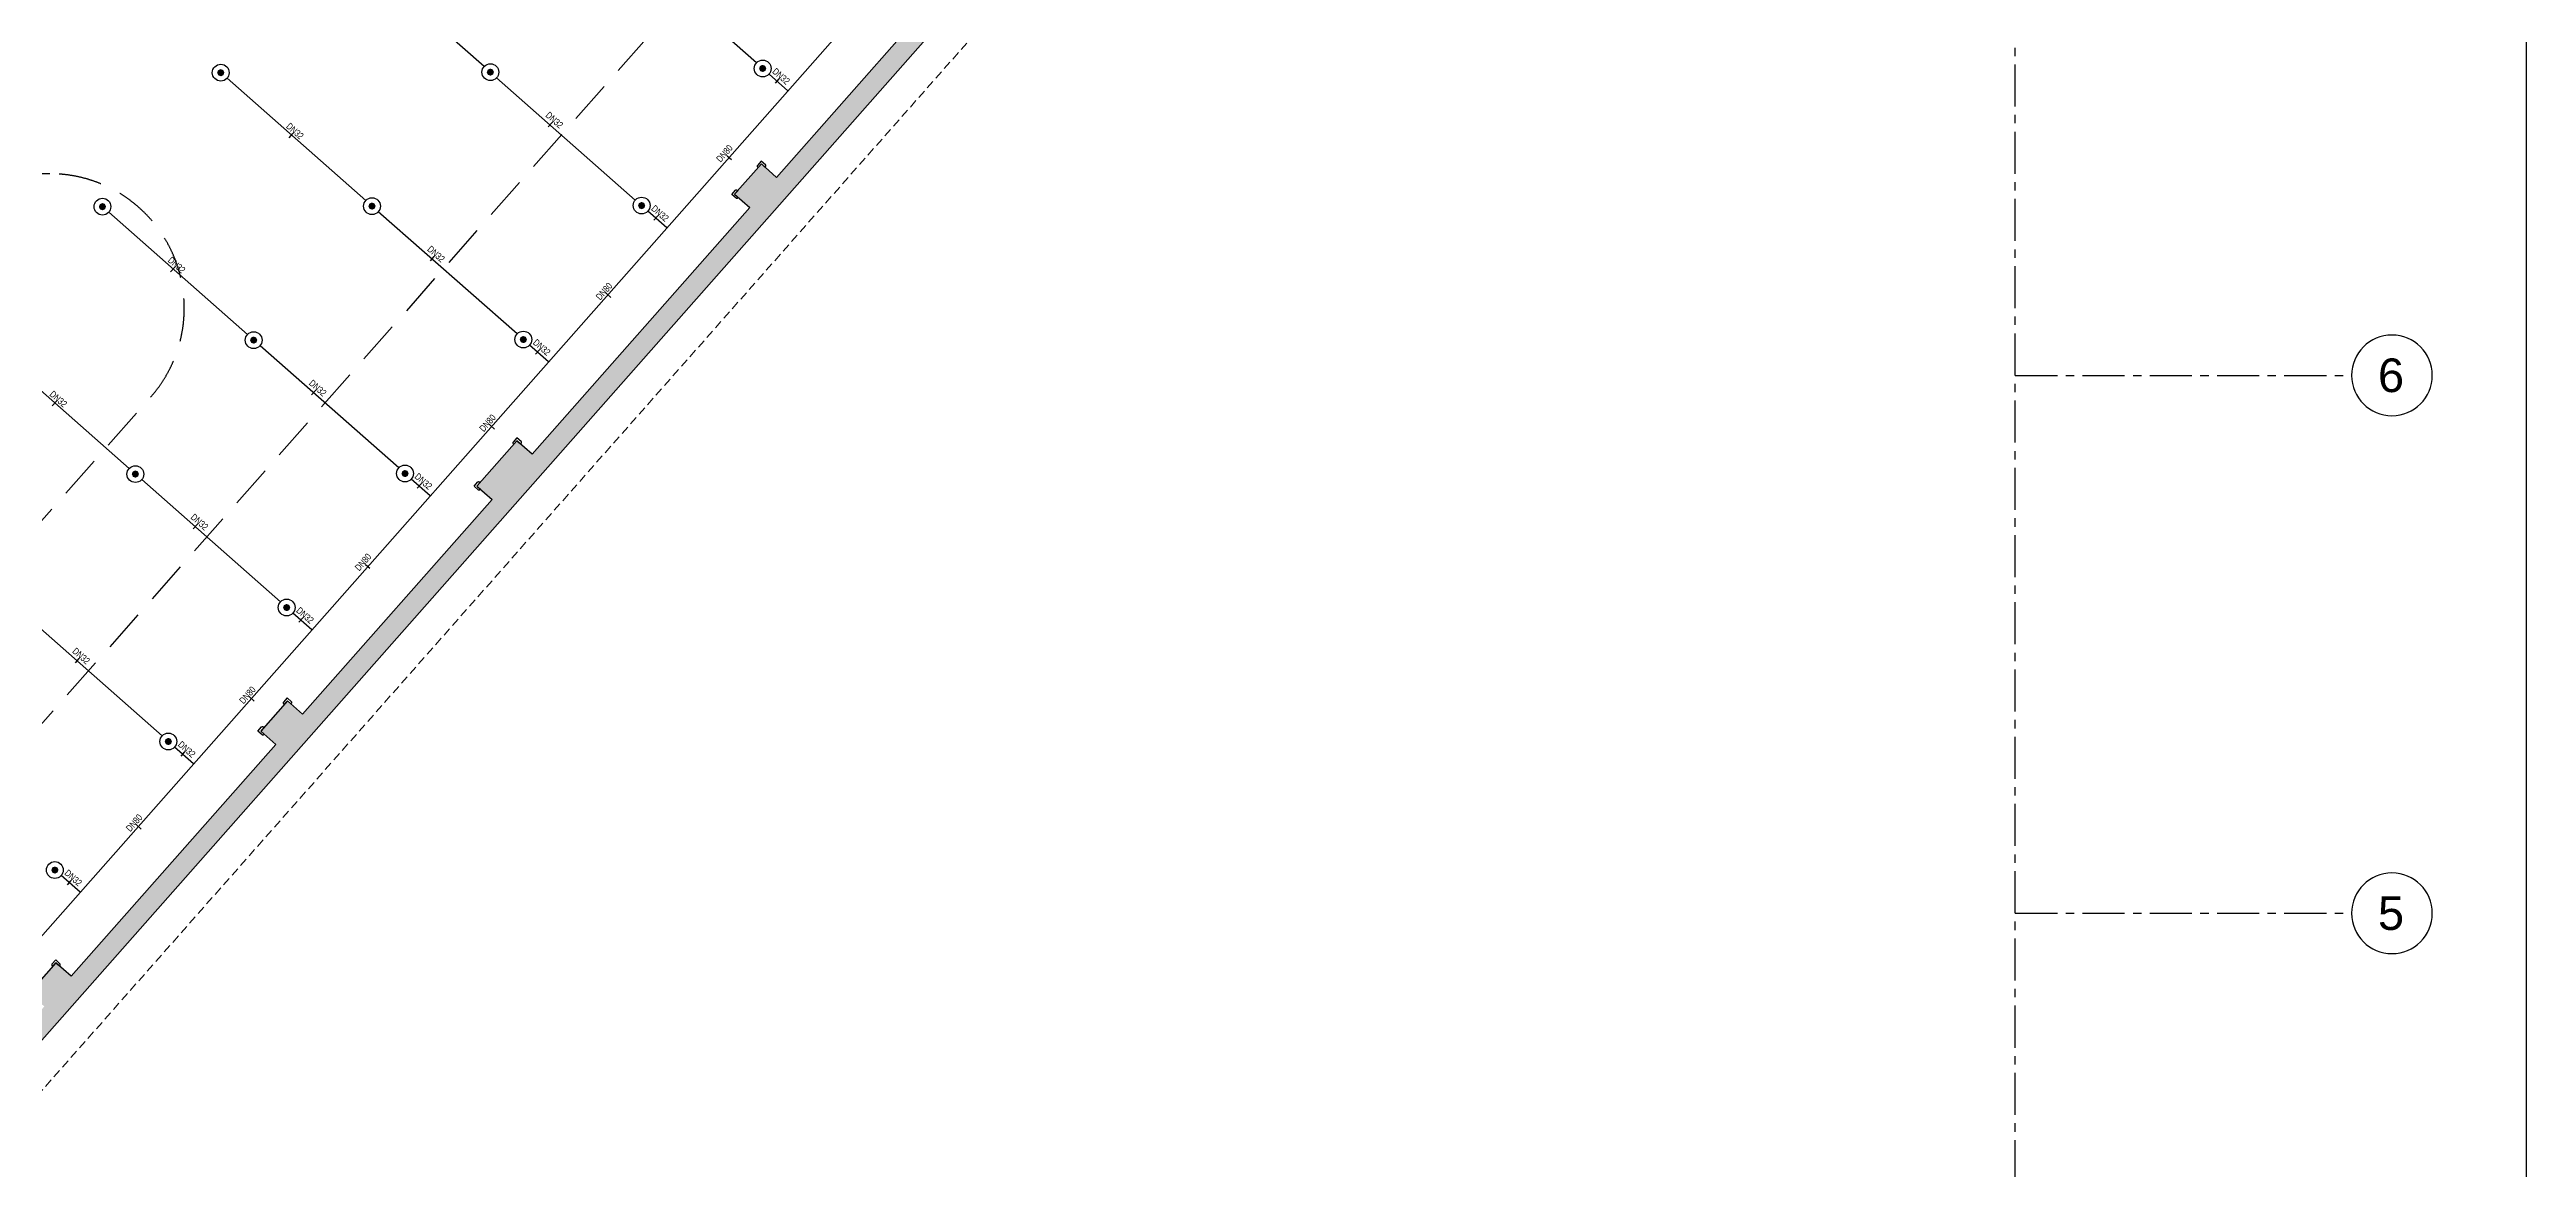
# Model space of a CAD drawing. Header units: millimetres. Extents: x -379292 to 1221486, y 92049 to 447512.
# Drawn here: x 394800 to 431628, y 125007 to 141667 of the extents above; entities that cross this region are included whole.
import ezdxf
from ezdxf.enums import TextEntityAlignment as Align
from ezdxf.lldxf.tags import DXFTag

# ---------------------------------------------------------------- set-up
doc = ezdxf.new("R2010")
doc.units = ezdxf.units.MM
doc.linetypes.add('CENTER', pattern=[2, 1.25, -0.25, 0.25, -0.25])
doc.linetypes.add('HIDDEN', pattern=[9.525, 6.35, -3.175])
for name, color, linetype in [('-M-YNGN-BORUID', 7, 'Continuous'), ('-M-YNGN-BORUUZUN', 7, 'Continuous'), ('-M-YNGN-BORUYUK', 7, 'Continuous'), ('-M-YNGN-SPR-YUK', 7, 'Continuous'), ('-M-YNGN-ZON6-CAP-', 7, 'Continuous'), ('-M-YNGN-ZON6-SPR-', 7, 'Continuous'), ('05_AXIS', 211, 'CENTER'), ('05_AXIS NAME', 7, 'Continuous'), ('05_HATCH CONCRETE', 141, 'Continuous'), ('05_HATCH SOLID-2', 253, 'Continuous'), ('05_SYMBOL', 2, 'Continuous')]:
    doc.layers.add(name, color=color, linetype=linetype)
doc.layers.add('-M-YNGN-SPR-CAPCIZGI', color=188, linetype='Continuous', plot=False)
doc.layers.add('-M-YNGN-ZON6', color=2, linetype='SP', lineweight=30)
doc.layers.add('06_FORMWORK HIDDEN', color=252, linetype='HIDDEN2', lineweight=0)
doc.styles.add('CIZGI', font='tahoma.ttf', dxfattribs={"width": 0.8, "oblique": 20})
doc.styles.add('HCAD', font='HCAD.SHX', dxfattribs={"width": 0.8, "height": 0.2})
doc.styles.add('PIPESIZE', font='hcad.shx', dxfattribs={"width": 0.8})
doc.styles.add('SPR-NOT', font='romans.shx')
doc.styles.add('YAZI-5', font='arial.ttf', dxfattribs={"height": 5})
tags = doc.linetypes.add('HIDDEN2', pattern=[0.1875, 0.125, -0.0625]).pattern_tags.tags
tags[6:7] = [DXFTag(74, 4), DXFTag(75, 0), DXFTag(340, '0'), DXFTag(46, 0.0), DXFTag(50, 0.0), DXFTag(44, 0.0), DXFTag(45, 0.0)]
tags[4:5] = [DXFTag(74, 4), DXFTag(75, 0), DXFTag(340, '0'), DXFTag(46, 0.0), DXFTag(50, 0.0), DXFTag(44, 0.0), DXFTag(45, 0.0)]
doc.linetypes.add('SP', pattern='A,2,-0.1,["SP",CIZGI,S=0.14,R=0.2,X=0,Y=-0.07],-0.255', length=2.355)

# ---------------------------------------------------------------- blocks, each defined once
blk = doc.blocks.new('AWAKS ADI')
at = {"layer": '05_AXIS NAME', "color": 2}
blk.add_circle((0, 0), 6, dxfattribs=at)
at = {"layer": '05_AXIS NAME', "style": 'YAZI-5'}
blk.add_attdef('AKSADI', text='', height=5, dxfattribs=at).set_placement((0, 0), align=Align.MIDDLE_CENTER)
blk = doc.blocks.new('202_Aks')
at = {"layer": '05_AXIS', "ltscale": 500}
for p, q in [((137900, -182300), (137900, 5000)), ((137900, -141300), (142900, -141300)), ((137900, -149300), (142900, -149300))]:
    blk.add_line(p, q, dxfattribs=at)
at = {"layer": '05_AXIS NAME'}
ref = blk.add_blockref('AWAKS ADI', (143500, -141300), dxfattribs=dict(at, xscale=-100, yscale=100, zscale=100))
ref.add_attrib('AKSADI', '6', dxfattribs={"height": 500, "style": 'YAZI-5'}).set_placement((143486, -141298), align=Align.MIDDLE_CENTER)
ref = blk.add_blockref('AWAKS ADI', (143500, -149300), dxfattribs=dict(at, xscale=-100, yscale=100, zscale=100))
ref.add_attrib('AKSADI', '5', dxfattribs={"height": 500, "style": 'YAZI-5'}).set_placement((143486, -149298), align=Align.MIDDLE_CENTER)
blk = doc.blocks.new('bariyer')
at = {"color": 8, "ltscale": 25}
blk.add_lwpolyline([(0, -70), (15, -70, 0.414214), (30, -55), (30, 30), (-55, 30, 0.414214), (-70, 15), (-70, 0), (0, 0)], format="xyb", close=True, dxfattribs=at)
blk = doc.blocks.new('OtoParkBodrumKatMimari')
at = {"layer": '05_HATCH CONCRETE'}
h = blk.add_hatch(dxfattribs=at)
h.set_pattern_fill('ANSI33', color=8, scale=15, angle=180, style=0)
h.set_pattern_definition([(225, (905000, -3e-07), (67.351921, -67.351921), []), (225, (904932.65, -3e-07), (67.351921, -67.351921), [47.625, -23.8125])])
h.paths.add_polyline_path([(142600, 59700), (142800, 59700), (139870, 56381), (139645, 56579), (139248, 56130), (139473, 55931), (135668, 51620), (135443, 51819), (134848, 51144), (135073, 50945), (131506, 46904), (131281, 47103), (130884, 46653), (131109, 46455), (127899, 42818), (127674, 43017), (127277, 42567), (127502, 42369), (124481, 38946), (124256, 39145), (123859, 38695), (124084, 38496), (120848, 34830), (120623, 35029), (120028, 34354), (120253, 34155), (117433, 30962), (117209, 31160), (116812, 30710), (117036, 30512), (113992, 27063), (113767, 27262), (113370, 26812), (113595, 26613), (110386, 22977), (110161, 23176), (109764, 22726), (109989, 22527), (106786, 18899), (106561, 19097), (105965, 18422), (106190, 18224), (103361, 15019), (103136, 15217), (102739, 14767), (102964, 14569), (99777, 10958), (99552, 11156), (99155, 10707), (99380, 10508), (96303, 7022), (96078, 7220), (95615, 6696), (95840, 6497), (93887, 4285), (93662, 4484), (93265, 4034), (93490, 3836), (90240, 153), (90240, 300), (89640, 300), (89640, 0), (88400, 0), (88400, 300), (87800, 300), (87800, 0), (80000, 0), (80000, 300), (79400, 300), (79400, 0), (71600, 0), (71600, 300), (71000, 300), (71000, -300), (90240, -300), (143200, 59700), (143200, 67400), (142600, 67400), (142600, 66800), (142900, 66800), (142900, 64150), (142600, 64150), (142600, 63550), (142900, 63550), (142900, 60300), (142600, 60300)])
at = {"color": 5}
for points in [[(127502, 42369), (124481, 38946), (124256, 39145), (123859, 38695), (124084, 38496), (120848, 34830), (120623, 35029), (120028, 34354), (120253, 34155), (117433, 30962), (117209, 31160), (116812, 30710), (117036, 30512), (113992, 27063), (113767, 27262), (113370, 26812)], [(90240, -300), (143200, 59700)]]:
    blk.add_lwpolyline(points, dxfattribs=at)
at = {"layer": '05_HATCH SOLID-2', "color": 251, "ltscale": 25}
blk.add_lwpolyline([(150500, -8770), (150500, 187430), (4700, 187430), (4700, 177600), (135600, 177600), (135600, 144600), (143200, 144600), (143200, 59700), (90240, -300), (70300, -300), (63119, 5881)], dxfattribs=at)
at = {"layer": '05_SYMBOL', "color": 252, "linetype": 'HIDDEN', "ltscale": 100}
blk.add_lwpolyline([(132000, 51725), (93143, 7677)], dxfattribs=at)
blk.add_lwpolyline([(48161, 25484, 0.179563), (49466, 25000), (104855, 25000, 0.215217), (106355, 25677), (115176, 35677, 0.645796), (113676, 39000), (37847, 39000, 0.695543), (36543, 35484), (48161, 25484)], format="xyb", dxfattribs=at)
at = {"layer": '06_FORMWORK HIDDEN', "linetype": 'HIDDEN', "ltscale": 20}
blk.add_line((143700, 59511), (90466, -800), dxfattribs=at)
at = {"layer": '05_AXIS'}
blk.add_blockref('202_Aks', (5000, 177300), dxfattribs=at)
at = {"layer": '05_SYMBOL', "color": 8, "rotation": 48.56632516036355}
for p in [(124256, 39145), (120623, 35029), (117209, 31160), (113767, 27262)]:
    blk.add_blockref('bariyer', p, dxfattribs=at)
at = {"layer": '05_SYMBOL', "color": 8, "xscale": -1, "rotation": 48.56632529242532}
for p in [(123859, 38695), (120028, 34354), (116812, 30710)]:
    blk.add_blockref('bariyer', p, dxfattribs=at)
blk = doc.blocks.new('SPRKL100')
at = {"layer": '-M-YNGN-SPR-CAPCIZGI'}
blk.add_line((0, 0.43), (0, -0.43), dxfattribs=at)
at = {"layer": '-M-YNGN-BORUID', "color": 0, "style": 'HCAD', "width": 0.8, "flags": 1}
blk.add_attdef('DIC', text='', height=0.4, dxfattribs=at).set_placement((0, -1.69), align=Align.CENTER)
at = {"layer": '-M-YNGN-BORUUZUN', "color": 0, "style": 'HCAD', "width": 0.7}
blk.add_attdef('BOY', text='', height=0.8, dxfattribs=at).set_placement((0, -1.08), align=Align.CENTER)
at = {"layer": '-M-YNGN-BORUYUK', "color": 6, "style": 'PIPESIZE', "width": 0.8}
blk.add_attdef('YUK', text='', height=0.5, dxfattribs=at).set_placement((0, 1.87), align=Align.CENTER)
at = {"color": 0, "style": 'PIPESIZE', "width": 0.7}
blk.add_attdef('CAP', text='', height=1, dxfattribs=at).set_placement((0, 0.45), align=Align.CENTER)
blk = doc.blocks.new('SP-C-UP-12')
at = {"ltscale": 10}
blk.add_line((0, 0), (0, 0), dxfattribs=at)
at = {"color": 1, "linetype": 'Continuous'}
blk.add_circle((0, 0), 12.5, dxfattribs=at)
at = {"ltscale": 10}
for points in [[(-5.4, 0), (-3.8, 3.8), (-3.8, -3.8), (0, 5.4)], [(-3.8, -3.8), (0, 5.4), (0, -5.4), (3.8, 3.8)], [(0, -5.4), (3.8, 3.8), (3.8, -3.8), (5.4, 0)]]:
    blk.add_solid(points, dxfattribs=at)
at = {"layer": '-M-YNGN-SPR-YUK', "style": 'SPR-NOT', "width": 0.5, "flags": 9}
for tag, p in [('YUK', (0, 17.8)), ('CAP', (0, 14.4)), ('TIP', (0.2, 10.8))]:
    blk.add_attdef(tag, text='', height=2.5, dxfattribs=at).set_placement(p, align=Align.MIDDLE_CENTER)
blk = doc.blocks.new('A$C69E8D8A3')
at = {"layer": '-M-YNGN-ZON6', "ltscale": 500}
for p, q in [((239.6, 330.9), (4953.7, 5671.8)), ((2927.3, 3923.8), (2721.1, 4105.8)), ((3332.3, 3929.2), (3126.1, 4111.2)), ((2751.4, 3724.5), (2545.2, 3906.5)), ((3152.2, 3725.2), (2946, 3907.2)), ((3379.1, 3887.9), (3351, 3912.7)), ((2575.5, 3525.2), (2369.3, 3707.2)), ((2976.3, 3526), (2770.1, 3707.9)), ((3199.1, 3683.9), (3170.9, 3708.7)), ((2399.6, 3325.9), (2193.4, 3507.9)), ((2800.4, 3326.7), (2594.2, 3508.6)), ((3023.2, 3484.6), (2995, 3509.4)), ((2624.5, 3127.4), (2418.3, 3309.3)), ((2847.2, 3285.3), (2819.1, 3310.1)), ((2448.6, 2928.1), (2242.4, 3110.1)), ((2671.3, 3086), (2643.2, 3110.8)), ((2495.4, 2886.7), (2467.3, 2911.5)), ((2326.7, 2695.5), (2298.6, 2720.3))]:
    blk.add_line(p, q, dxfattribs=at)
at = {"layer": '-M-YNGN-ZON6-CAP-'}
ref = blk.add_blockref('SPRKL100', (3362.8, 3902.3), dxfattribs=dict(at, xscale=10, yscale=10, zscale=10, rotation=318.5663252255652))
ref.add_attrib('CAP', 'DN32', dxfattribs={"layer": '0', "color": 0, "height": 10, "rotation": 318.5663, "style": 'PIPESIZE', "width": 0.7}).set_placement((3365.7, 3905.7), align=Align.CENTER)
ref = blk.add_blockref('SPRKL100', (2639.9, 3820.8), dxfattribs=dict(at, xscale=10, yscale=10, zscale=10, rotation=318.5663252255652))
ref.add_attrib('CAP', 'DN32', dxfattribs={"layer": '0', "color": 0, "height": 10, "rotation": 318.5663, "style": 'PIPESIZE', "width": 0.7}).set_placement((2642.9, 3824.2), align=Align.CENTER)
ref = blk.add_blockref('SPRKL100', (3025.7, 3837.2), dxfattribs=dict(at, xscale=10, yscale=10, zscale=10, rotation=318.5663252255652))
ref.add_attrib('CAP', 'DN32', dxfattribs={"layer": '0', "color": 0, "height": 10, "rotation": 318.5663, "style": 'PIPESIZE', "width": 0.7}).set_placement((3028.6, 3840.6), align=Align.CENTER)
ref = blk.add_blockref('SPRKL100', (3291.8, 3788.3), dxfattribs=dict(at, xscale=10, yscale=10, zscale=10, rotation=48.57966781334417))
ref.add_attrib('CAP', 'DN80', dxfattribs={"layer": '0', "color": 0, "height": 10, "rotation": 48.5797, "style": 'PIPESIZE', "width": 0.7}).set_placement((3288.4, 3791.3), align=Align.CENTER)
ref = blk.add_blockref('SPRKL100', (3182.7, 3698.3), dxfattribs=dict(at, xscale=10, yscale=10, zscale=10, rotation=318.5663252255652))
ref.add_attrib('CAP', 'DN32', dxfattribs={"layer": '0', "color": 0, "height": 10, "rotation": 318.5663, "style": 'PIPESIZE', "width": 0.7}).set_placement((3185.7, 3701.7), align=Align.CENTER)
ref = blk.add_blockref('SPRKL100', (2849.8, 3637.9), dxfattribs=dict(at, xscale=10, yscale=10, zscale=10, rotation=318.5663252255652))
ref.add_attrib('CAP', 'DN32', dxfattribs={"layer": '0', "color": 0, "height": 10, "rotation": 318.5663, "style": 'PIPESIZE', "width": 0.7}).set_placement((2852.7, 3641.3), align=Align.CENTER)
ref = blk.add_blockref('SPRKL100', (2464, 3621.5), dxfattribs=dict(at, xscale=10, yscale=10, zscale=10, rotation=318.5663252255652))
ref.add_attrib('CAP', 'DN32', dxfattribs={"layer": '0', "color": 0, "height": 10, "rotation": 318.5663, "style": 'PIPESIZE', "width": 0.7}).set_placement((2467, 3624.9), align=Align.CENTER)
ref = blk.add_blockref('SPRKL100', (3112.8, 3583.3), dxfattribs=dict(at, xscale=10, yscale=10, zscale=10, rotation=48.57966781334417))
ref.add_attrib('CAP', 'DN80', dxfattribs={"layer": '0', "color": 0, "height": 10, "rotation": 48.5797, "style": 'PIPESIZE', "width": 0.7}).set_placement((3109.5, 3586.2), align=Align.CENTER)
ref = blk.add_blockref('SPRKL100', (3006.8, 3499), dxfattribs=dict(at, xscale=10, yscale=10, zscale=10, rotation=318.5663252255652))
ref.add_attrib('CAP', 'DN32', dxfattribs={"layer": '0', "color": 0, "height": 10, "rotation": 318.5663, "style": 'PIPESIZE', "width": 0.7}).set_placement((3009.8, 3502.4), align=Align.CENTER)
ref = blk.add_blockref('SPRKL100', (2288.1, 3422.2), dxfattribs=dict(at, xscale=10, yscale=10, zscale=10, rotation=318.5663252255652))
ref.add_attrib('CAP', 'DN32', dxfattribs={"layer": '0', "color": 0, "height": 10, "rotation": 318.5663, "style": 'PIPESIZE', "width": 0.7}).set_placement((2291.1, 3425.6), align=Align.CENTER)
ref = blk.add_blockref('SPRKL100', (2673.8, 3438.6), dxfattribs=dict(at, xscale=10, yscale=10, zscale=10, rotation=318.5663252255652))
ref.add_attrib('CAP', 'DN32', dxfattribs={"layer": '0', "color": 0, "height": 10, "rotation": 318.5663, "style": 'PIPESIZE', "width": 0.7}).set_placement((2676.8, 3442), align=Align.CENTER)
ref = blk.add_blockref('SPRKL100', (2939.7, 3387.3), dxfattribs=dict(at, xscale=10, yscale=10, zscale=10, rotation=48.57966781334417))
ref.add_attrib('CAP', 'DN80', dxfattribs={"layer": '0', "color": 0, "height": 10, "rotation": 48.5797, "style": 'PIPESIZE', "width": 0.7}).set_placement((2936.3, 3390.3), align=Align.CENTER)
ref = blk.add_blockref('SPRKL100', (2830.9, 3299.7), dxfattribs=dict(at, xscale=10, yscale=10, zscale=10, rotation=318.5663252255652))
ref.add_attrib('CAP', 'DN32', dxfattribs={"layer": '0', "color": 0, "height": 10, "rotation": 318.5663, "style": 'PIPESIZE', "width": 0.7}).set_placement((2833.9, 3303.1), align=Align.CENTER)
ref = blk.add_blockref('SPRKL100', (2497.9, 3239.3), dxfattribs=dict(at, xscale=10, yscale=10, zscale=10, rotation=318.5663252255652))
ref.add_attrib('CAP', 'DN32', dxfattribs={"layer": '0', "color": 0, "height": 10, "rotation": 318.5663, "style": 'PIPESIZE', "width": 0.7}).set_placement((2500.9, 3242.7), align=Align.CENTER)
ref = blk.add_blockref('SPRKL100', (2754.5, 3180.4), dxfattribs=dict(at, xscale=10, yscale=10, zscale=10, rotation=48.57966781334417))
ref.add_attrib('CAP', 'DN80', dxfattribs={"layer": '0', "color": 0, "height": 10, "rotation": 48.5797, "style": 'PIPESIZE', "width": 0.7}).set_placement((2751.2, 3183.3), align=Align.CENTER)
ref = blk.add_blockref('SPRKL100', (2655, 3100.4), dxfattribs=dict(at, xscale=10, yscale=10, zscale=10, rotation=318.5663252255652))
ref.add_attrib('CAP', 'DN32', dxfattribs={"layer": '0', "color": 0, "height": 10, "rotation": 318.5663, "style": 'PIPESIZE', "width": 0.7}).set_placement((2657.9, 3103.8), align=Align.CENTER)
ref = blk.add_blockref('SPRKL100', (2322, 3040), dxfattribs=dict(at, xscale=10, yscale=10, zscale=10, rotation=318.5663252255652))
ref.add_attrib('CAP', 'DN32', dxfattribs={"layer": '0', "color": 0, "height": 10, "rotation": 318.5663, "style": 'PIPESIZE', "width": 0.7}).set_placement((2325, 3043.4), align=Align.CENTER)
ref = blk.add_blockref('SPRKL100', (2582.5, 2982.7), dxfattribs=dict(at, xscale=10, yscale=10, zscale=10, rotation=48.57966781334417))
ref.add_attrib('CAP', 'DN80', dxfattribs={"layer": '0', "color": 0, "height": 10, "rotation": 48.5797, "style": 'PIPESIZE', "width": 0.7}).set_placement((2579.2, 2985.6), align=Align.CENTER)
ref = blk.add_blockref('SPRKL100', (2479.1, 2901.2), dxfattribs=dict(at, xscale=10, yscale=10, zscale=10, rotation=318.5663252255652))
ref.add_attrib('CAP', 'DN32', dxfattribs={"layer": '0', "color": 0, "height": 10, "rotation": 318.5663, "style": 'PIPESIZE', "width": 0.7}).set_placement((2482, 2904.5), align=Align.CENTER)
ref = blk.add_blockref('SPRKL100', (2414.2, 2792.5), dxfattribs=dict(at, xscale=10, yscale=10, zscale=10, rotation=48.57966781334417))
ref.add_attrib('CAP', 'DN80', dxfattribs={"layer": '0', "color": 0, "height": 10, "rotation": 48.5797, "style": 'PIPESIZE', "width": 0.7}).set_placement((2410.8, 2795.5), align=Align.CENTER)
ref = blk.add_blockref('SPRKL100', (2310.3, 2710), dxfattribs=dict(at, xscale=10, yscale=10, zscale=10, rotation=318.5663252255652))
ref.add_attrib('CAP', 'DN32', dxfattribs={"layer": '0', "color": 0, "height": 10, "rotation": 318.5663, "style": 'PIPESIZE', "width": 0.7}).set_placement((2313.3, 2713.3), align=Align.CENTER)
at = {"layer": '-M-YNGN-ZON6-SPR-', "rotation": 138.5663252255651}
for p in [(2535.8, 3914.7), (2936.7, 3915.5), (3341.6, 3921), (2359.9, 3715.4), (2760.7, 3716.2), (3161.6, 3717), (2584.8, 3516.9), (2985.7, 3517.7), (2408.9, 3317.6), (2809.8, 3318.4), (2633.8, 3119.1), (2457.9, 2919.8), (2289.2, 2728.6)]:
    blk.add_blockref('SP-C-UP-12', p, dxfattribs=at)

msp = doc.modelspace()

# ---------------------------------------------------------------- block references
at = {"color": 8}
msp.add_blockref('OtoParkBodrumKatMimari', (281127.6, 100818.8), dxfattribs=at)

# ---------------------------------------------------------------- next in the draw order: block references
at = {"layer": '-M-YNGN-ZON6', "ltscale": 25, "xscale": 10, "yscale": 10, "zscale": 10}
msp.add_blockref('A$C69E8D8A3', (371987.7, 102175), dxfattribs=at)

doc.saveas('drawing.dxf')
